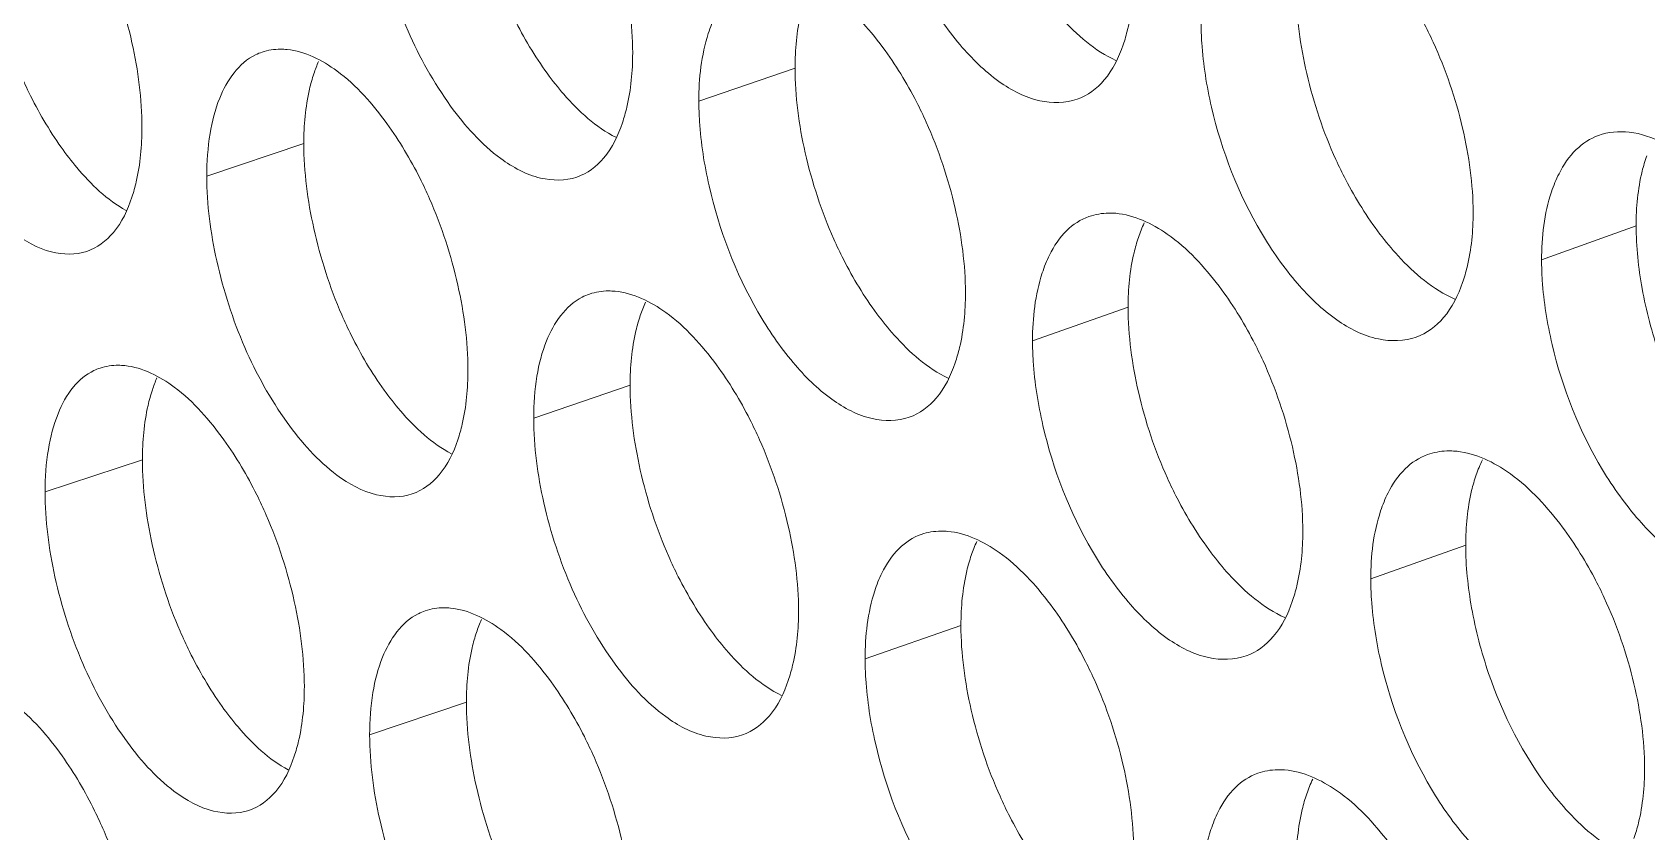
# Model space of a CAD drawing. Header units: millimetres. Extents: x 1177 to 4147, y 93 to 2194.
# Drawn here: x 2511.32 to 2525.84, y 995.79 to 1002.99 of the extents above; entities that cross this region are included whole.
import ezdxf

# ---------------------------------------------------------------- set-up
doc = ezdxf.new("R2010")
doc.units = ezdxf.units.MM
doc.header["$LTSCALE"] = 0.1
doc.layers.get('0').update_dxf_attribs({"lineweight": 13})
doc.layers.add('标注', color=251, linetype='Continuous', lineweight=9)

# ---------------------------------------------------------------- blocks, each defined once
blk = doc.blocks.new('02')
at = {"layer": '标注'}
for p, q in [((4366.53, 1023.651), (4365.294, 1023.226)), ((4360.218, 1022.679), (4358.971, 1022.262)), ((4377.338, 1021.623), (4376.123, 1021.183)), ((4370.81, 1020.575), (4369.582, 1020.144)), ((4364.411, 1019.572), (4363.172, 1019.15)), ((4358.144, 1018.614), (4356.893, 1018.201)), ((4358.144, 1018.614), (4356.893, 1018.201)), ((4375.148, 1017.518), (4373.928, 1017.082)), ((4368.662, 1016.486), (4367.431, 1016.057)), ((4362.307, 1015.498), (4361.064, 1015.079)), ((4362.307, 1015.498), (4361.064, 1015.079))]:
    blk.add_line(p, q, dxfattribs=at)
for centre, radius, start, end in [((4359.904, 1023.193), 0.699, 108.5345, 115.9025), ((4364.121, 1020.066), 0.718, 108.8885, 116.9547), ((4357.817, 1019.139), 0.689, 108.3587, 115.3644), ((4357.817, 1019.139), 0.689, 108.3587, 115.3644), ((4362.005, 1016.002), 0.708, 108.7111, 116.4326), ((4362.005, 1016.002), 0.708, 108.7111, 116.4326)]:
    blk.add_arc(centre, radius, start, end, dxfattribs=at)
for points, knots in [([(4361.064, 1026.329), (4361.064, 1025.963), (4361.166, 1025.207), (4361.515, 1024.13), (4362.038, 1023.191), (4362.498, 1022.671), (4362.749, 1022.487)], [0, 0, 0, 0, 0.254669, 0.526003, 0.783257, 1, 1, 1, 1]), ([(4364.444, 1023.845), (4364.444, 1024.211), (4364.34, 1024.966), (4364.104, 1025.688), (4363.947, 1026.044)], [0, 0, 0, 0, 0.484088, 1, 1, 1, 1]), ([(4367.563, 1026.219), (4367.692, 1025.655), (4368, 1024.849), (4368.609, 1023.963), (4368.965, 1023.611), (4369.151, 1023.478)], [0, 0, 0, 0, 0.539288, 0.786761, 1, 1, 1, 1]), ([(4358.138, 1022.887), (4358.138, 1023.253), (4358.037, 1024.008), (4357.806, 1024.732), (4357.651, 1025.09)], [0, 0, 0, 0, 0.484204, 1, 1, 1, 1]), ([(4367.658, 1023.917), (4367.471, 1024.168), (4367.104, 1024.582), (4366.583, 1024.838), (4366.348, 1024.86)], [0, 0, 0, 0, 0.570063, 1, 1, 1, 1]), ([(4370.746, 1023.949), (4370.769, 1024.014), (4370.852, 1024.307), (4370.88, 1024.613), (4370.88, 1024.848)], [0, 0, 0, 0, 0.227639, 1, 1, 1, 1]), ([(4374.73, 1023.985), (4374.689, 1024.073), (4374.525, 1024.406), (4374.327, 1024.723), (4374.16, 1024.942)], [0, 0, 0, 0, 0.259052, 1, 1, 1, 1]), ([(4372.971, 1024.669), (4372.971, 1024.304), (4373.077, 1023.548), (4373.319, 1022.828), (4373.48, 1022.474)], [0, 0, 0, 0, 0.484071, 1, 1, 1, 1]), ([(4362.799, 1024.547), (4362.838, 1024.459), (4362.995, 1024.124), (4363.185, 1023.804), (4363.346, 1023.583)], [0, 0, 0, 0, 0.259611, 1, 1, 1, 1]), ([(4366.661, 1024.55), (4366.639, 1024.485), (4366.557, 1024.192), (4366.53, 1023.886), (4366.53, 1023.651)], [0, 0, 0, 0, 0.22728, 1, 1, 1, 1]), ([(4369.722, 1024.578), (4369.793, 1024.483), (4370.056, 1024.159), (4370.382, 1023.872), (4370.654, 1023.747)], [0, 0, 0, 0, 0.283758, 1, 1, 1, 1]), ([(4365.507, 1024.325), (4365.471, 1024.251), (4365.335, 1023.9), (4365.294, 1023.519), (4365.294, 1023.226)], [0, 0, 0, 0, 0.219714, 1, 1, 1, 1]), ([(4371.748, 1024.235), (4371.748, 1024.148), (4371.761, 1023.782), (4371.819, 1023.419), (4371.882, 1023.147)], [0, 0, 0, 0, 0.237569, 1, 1, 1, 1]), ([(4375.243, 1021.792), (4375.243, 1022.157), (4375.137, 1022.912), (4374.892, 1023.631), (4374.73, 1023.985)], [0, 0, 0, 0, 0.483896, 1, 1, 1, 1]), ([(4359.598, 1023.822), (4359.381, 1023.716), (4359.133, 1023.346), (4358.996, 1022.787), (4358.971, 1022.444), (4358.971, 1022.262)], [0, 0, 0, 0, 0.415426, 0.686428, 1, 1, 1, 1]), ([(4360.004, 1023.889), (4359.976, 1023.892), (4359.867, 1023.897), (4359.758, 1023.881), (4359.681, 1023.856)], [0, 0, 0, 0, 0.258783, 1, 1, 1, 1]), ([(4361.287, 1022.936), (4361.104, 1023.188), (4360.746, 1023.603), (4360.235, 1023.865), (4360.004, 1023.889)], [0, 0, 0, 0, 0.572175, 1, 1, 1, 1]), ([(4364.312, 1022.947), (4364.334, 1023.012), (4364.416, 1023.305), (4364.444, 1023.611), (4364.444, 1023.845)], [0, 0, 0, 0, 0.227216, 1, 1, 1, 1]), ([(4368.216, 1022.955), (4368.177, 1023.043), (4368.016, 1023.377), (4367.822, 1023.696), (4367.658, 1023.917)], [0, 0, 0, 0, 0.259321, 1, 1, 1, 1]), ([(4370.154, 1023.249), (4370.289, 1023.297), (4370.553, 1023.497), (4370.691, 1023.787), (4370.746, 1023.949)], [0, 0, 0, 0, 0.455161, 1, 1, 1, 1]), ([(4356.565, 1023.6), (4356.603, 1023.512), (4356.757, 1023.176), (4356.943, 1022.855), (4357.101, 1022.632)], [0, 0, 0, 0, 0.259878, 1, 1, 1, 1]), ([(4360.347, 1023.577), (4360.325, 1023.512), (4360.245, 1023.219), (4360.218, 1022.913), (4360.218, 1022.679)], [0, 0, 0, 0, 0.22686, 1, 1, 1, 1]), ([(4363.346, 1023.583), (4363.413, 1023.49), (4363.663, 1023.174), (4363.971, 1022.891), (4364.229, 1022.76)], [0, 0, 0, 0, 0.283164, 1, 1, 1, 1]), ([(4366.53, 1023.651), (4366.53, 1023.286), (4366.633, 1022.53), (4366.87, 1021.808), (4367.028, 1021.452)], [0, 0, 0, 0, 0.484186, 1, 1, 1, 1]), ([(4369.151, 1023.478), (4369.309, 1023.365), (4369.629, 1023.195), (4370.004, 1023.196), (4370.154, 1023.249)], [0, 0, 0, 0, 0.548694, 1, 1, 1, 1]), ([(4365.294, 1023.226), (4365.294, 1023.139), (4365.307, 1022.773), (4365.364, 1022.409), (4365.426, 1022.137)], [0, 0, 0, 0, 0.237501, 1, 1, 1, 1]), ([(4371.882, 1023.147), (4372.013, 1022.583), (4372.325, 1021.779), (4372.943, 1020.896), (4373.303, 1020.545), (4373.491, 1020.414)], [0, 0, 0, 0, 0.538492, 0.786102, 1, 1, 1, 1]), ([(4361.834, 1021.971), (4361.795, 1022.059), (4361.638, 1022.394), (4361.447, 1022.714), (4361.287, 1022.936)], [0, 0, 0, 0, 0.259589, 1, 1, 1, 1]), ([(4363.726, 1022.249), (4363.86, 1022.295), (4364.123, 1022.495), (4364.258, 1022.785), (4364.312, 1022.947)], [0, 0, 0, 0, 0.452702, 1, 1, 1, 1]), ([(4368.72, 1020.759), (4368.72, 1021.124), (4368.616, 1021.879), (4368.376, 1022.6), (4368.216, 1022.955)], [0, 0, 0, 0, 0.484011, 1, 1, 1, 1]), ([(4358.009, 1021.99), (4358.031, 1022.055), (4358.111, 1022.347), (4358.138, 1022.653), (4358.138, 1022.887)], [0, 0, 0, 0, 0.226796, 1, 1, 1, 1]), ([(4376.855, 1022.784), (4376.749, 1022.746), (4376.54, 1022.609), (4376.404, 1022.405), (4376.347, 1022.292)], [0, 0, 0, 0, 0.470447, 1, 1, 1, 1]), ([(4378.566, 1021.902), (4378.435, 1022.071), (4378.17, 1022.368), (4377.724, 1022.696), (4377.275, 1022.854), (4376.979, 1022.829), (4376.855, 1022.784)], [0, 0, 0, 0, 0.313876, 0.582158, 0.805693, 1, 1, 1, 1]), ([(4357.101, 1022.632), (4357.164, 1022.543), (4357.401, 1022.234), (4357.691, 1021.955), (4357.935, 1021.82)], [0, 0, 0, 0, 0.282461, 1, 1, 1, 1]), ([(4360.218, 1022.679), (4360.218, 1022.313), (4360.319, 1021.557), (4360.551, 1020.834), (4360.707, 1020.476)], [0, 0, 0, 0, 0.484301, 1, 1, 1, 1]), ([(4377.474, 1022.524), (4377.451, 1022.458), (4377.366, 1022.165), (4377.338, 1021.858), (4377.338, 1021.623)], [0, 0, 0, 0, 0.227989, 1, 1, 1, 1]), ([(4362.749, 1022.487), (4362.902, 1022.375), (4363.212, 1022.203), (4363.579, 1022.199), (4363.726, 1022.249)], [0, 0, 0, 0, 0.550215, 1, 1, 1, 1]), ([(4373.48, 1022.474), (4373.52, 1022.386), (4373.683, 1022.053), (4373.88, 1021.735), (4374.046, 1021.516)], [0, 0, 0, 0, 0.259163, 1, 1, 1, 1]), ([(4358.971, 1022.262), (4358.971, 1021.896), (4359.072, 1021.14), (4359.418, 1020.063), (4359.938, 1019.123), (4360.395, 1018.602), (4360.644, 1018.417)], [0, 0, 0, 0, 0.254863, 0.526363, 0.783591, 1, 1, 1, 1]), ([(4365.426, 1022.137), (4365.554, 1021.573), (4365.859, 1020.767), (4366.464, 1019.879), (4366.817, 1019.526), (4367.003, 1019.393)], [0, 0, 0, 0, 0.539686, 0.787091, 1, 1, 1, 1]), ([(4376.347, 1022.292), (4376.309, 1022.217), (4376.166, 1021.865), (4376.123, 1021.479), (4376.123, 1021.183)], [0, 0, 0, 0, 0.220518, 1, 1, 1, 1]), ([(4357.429, 1021.294), (4357.562, 1021.338), (4357.824, 1021.538), (4357.956, 1021.828), (4358.009, 1021.99)], [0, 0, 0, 0, 0.450132, 1, 1, 1, 1]), ([(4362.327, 1019.771), (4362.327, 1020.136), (4362.225, 1020.892), (4361.99, 1021.614), (4361.834, 1021.971)], [0, 0, 0, 0, 0.484127, 1, 1, 1, 1]), ([(4370.307, 1021.742), (4370.2, 1021.704), (4369.991, 1021.568), (4369.857, 1021.361), (4369.8, 1021.247)], [0, 0, 0, 0, 0.468263, 1, 1, 1, 1]), ([(4370.651, 1021.783), (4370.621, 1021.785), (4370.505, 1021.79), (4370.388, 1021.77), (4370.307, 1021.742)], [0, 0, 0, 0, 0.258637, 1, 1, 1, 1]), ([(4371.978, 1020.845), (4371.789, 1021.096), (4371.414, 1021.51), (4370.888, 1021.762), (4370.651, 1021.783)], [0, 0, 0, 0, 0.568686, 1, 1, 1, 1]), ([(4375.108, 1020.892), (4375.131, 1020.958), (4375.215, 1021.25), (4375.243, 1021.557), (4375.243, 1021.792)], [0, 0, 0, 0, 0.227924, 1, 1, 1, 1]), ([(4356.479, 1021.541), (4356.627, 1021.429), (4356.927, 1021.255), (4357.286, 1021.247), (4357.429, 1021.294)], [0, 0, 0, 0, 0.551821, 1, 1, 1, 1]), ([(4374.046, 1021.516), (4374.119, 1021.42), (4374.391, 1021.091), (4374.729, 1020.803), (4375.01, 1020.681)], [0, 0, 0, 0, 0.284096, 1, 1, 1, 1]), ([(4377.338, 1021.623), (4377.338, 1021.353), (4377.398, 1020.791), (4377.685, 1019.702), (4378.082, 1018.923), (4378.426, 1018.475)], [0, 0, 0, 0, 0.240288, 0.498123, 1, 1, 1, 1]), ([(4367.028, 1021.452), (4367.067, 1021.365), (4367.227, 1021.03), (4367.419, 1020.712), (4367.582, 1020.491)], [0, 0, 0, 0, 0.259432, 1, 1, 1, 1]), ([(4370.943, 1021.474), (4370.921, 1021.409), (4370.838, 1021.116), (4370.81, 1020.81), (4370.81, 1020.575)], [0, 0, 0, 0, 0.227562, 1, 1, 1, 1]), ([(4369.8, 1021.247), (4369.763, 1021.172), (4369.624, 1020.821), (4369.582, 1020.437), (4369.582, 1020.144)], [0, 0, 0, 0, 0.220019, 1, 1, 1, 1]), ([(4376.123, 1021.183), (4376.123, 1021.096), (4376.136, 1020.731), (4376.195, 1020.367), (4376.259, 1020.096)], [0, 0, 0, 0, 0.237616, 1, 1, 1, 1]), ([(4374.512, 1020.191), (4374.648, 1020.24), (4374.912, 1020.441), (4375.052, 1020.731), (4375.108, 1020.892)], [0, 0, 0, 0, 0.456741, 1, 1, 1, 1]), ([(4363.795, 1020.706), (4363.579, 1020.596), (4363.334, 1020.227), (4363.197, 1019.67), (4363.172, 1019.33), (4363.172, 1019.15)], [0, 0, 0, 0, 0.417976, 0.688317, 1, 1, 1, 1]), ([(4364.219, 1020.781), (4364.19, 1020.784), (4364.079, 1020.789), (4363.966, 1020.772), (4363.888, 1020.745)], [0, 0, 0, 0, 0.25872, 1, 1, 1, 1]), ([(4365.52, 1019.835), (4365.334, 1020.086), (4364.97, 1020.501), (4364.453, 1020.759), (4364.219, 1020.781)], [0, 0, 0, 0, 0.570761, 1, 1, 1, 1]), ([(4368.587, 1019.86), (4368.61, 1019.925), (4368.692, 1020.218), (4368.72, 1020.524), (4368.72, 1020.759)], [0, 0, 0, 0, 0.227498, 1, 1, 1, 1]), ([(4372.544, 1019.887), (4372.504, 1019.974), (4372.341, 1020.308), (4372.144, 1020.626), (4371.978, 1020.845)], [0, 0, 0, 0, 0.259142, 1, 1, 1, 1]), ([(4360.707, 1020.476), (4360.745, 1020.388), (4360.901, 1020.053), (4361.09, 1019.733), (4361.249, 1019.511)], [0, 0, 0, 0, 0.2597, 1, 1, 1, 1]), ([(4364.542, 1020.471), (4364.52, 1020.406), (4364.438, 1020.113), (4364.411, 1019.807), (4364.411, 1019.572)], [0, 0, 0, 0, 0.22714, 1, 1, 1, 1]), ([(4367.582, 1020.491), (4367.652, 1020.397), (4367.911, 1020.076), (4368.231, 1019.79), (4368.498, 1019.663)], [0, 0, 0, 0, 0.283571, 1, 1, 1, 1]), ([(4370.81, 1020.575), (4370.81, 1020.209), (4370.914, 1019.454), (4371.155, 1018.733), (4371.315, 1018.378)], [0, 0, 0, 0, 0.484109, 1, 1, 1, 1]), ([(4373.491, 1020.414), (4373.652, 1020.301), (4373.979, 1020.131), (4374.36, 1020.137), (4374.512, 1020.191)], [0, 0, 0, 0, 0.547725, 1, 1, 1, 1]), ([(4369.582, 1020.144), (4369.582, 1020.057), (4369.595, 1019.691), (4369.653, 1019.327), (4369.716, 1019.055)], [0, 0, 0, 0, 0.237546, 1, 1, 1, 1]), ([(4376.259, 1020.096), (4376.391, 1019.532), (4376.708, 1018.728), (4377.334, 1017.849), (4377.698, 1017.501), (4377.889, 1017.37)], [0, 0, 0, 0, 0.537696, 0.785444, 1, 1, 1, 1]), ([(4357.918, 1019.825), (4357.89, 1019.828), (4357.784, 1019.834), (4357.675, 1019.818), (4357.6, 1019.793)], [0, 0, 0, 0, 0.258817, 1, 1, 1, 1]), ([(4357.918, 1019.825), (4357.89, 1019.828), (4357.784, 1019.834), (4357.675, 1019.818), (4357.6, 1019.793)], [0, 0, 0, 0, 0.258817, 1, 1, 1, 1]), ([(4359.192, 1018.869), (4359.011, 1019.121), (4358.656, 1019.537), (4358.148, 1019.801), (4357.918, 1019.825)], [0, 0, 0, 0, 0.572892, 1, 1, 1, 1]), ([(4359.192, 1018.869), (4359.011, 1019.121), (4358.656, 1019.537), (4358.148, 1019.801), (4357.918, 1019.825)], [0, 0, 0, 0, 0.572892, 1, 1, 1, 1]), ([(4366.074, 1018.872), (4366.035, 1018.96), (4365.876, 1019.295), (4365.683, 1019.614), (4365.52, 1019.835)], [0, 0, 0, 0, 0.25941, 1, 1, 1, 1]), ([(4367.997, 1019.161), (4368.131, 1019.208), (4368.395, 1019.408), (4368.532, 1019.698), (4368.587, 1019.86)], [0, 0, 0, 0, 0.454353, 1, 1, 1, 1]), ([(4373.055, 1017.692), (4373.055, 1018.058), (4372.949, 1018.812), (4372.706, 1019.532), (4372.544, 1019.887)], [0, 0, 0, 0, 0.483934, 1, 1, 1, 1]), ([(4357.522, 1019.762), (4357.42, 1019.713), (4357.225, 1019.549), (4357.034, 1019.188), (4356.916, 1018.726), (4356.893, 1018.384), (4356.893, 1018.201)], [0, 0, 0, 0, 0.192296, 0.418401, 0.687759, 1, 1, 1, 1]), ([(4357.522, 1019.762), (4357.42, 1019.713), (4357.225, 1019.549), (4357.034, 1019.188), (4356.916, 1018.726), (4356.893, 1018.384), (4356.893, 1018.201)], [0, 0, 0, 0, 0.192296, 0.418401, 0.687759, 1, 1, 1, 1]), ([(4362.197, 1018.873), (4362.219, 1018.938), (4362.3, 1019.231), (4362.327, 1019.536), (4362.327, 1019.771)], [0, 0, 0, 0, 0.227075, 1, 1, 1, 1]), ([(4358.272, 1019.512), (4358.25, 1019.447), (4358.17, 1019.154), (4358.144, 1018.849), (4358.144, 1018.614)], [0, 0, 0, 0, 0.226721, 1, 1, 1, 1]), ([(4358.272, 1019.512), (4358.25, 1019.447), (4358.17, 1019.154), (4358.144, 1018.849), (4358.144, 1018.614)], [0, 0, 0, 0, 0.226721, 1, 1, 1, 1]), ([(4361.249, 1019.511), (4361.316, 1019.42), (4361.561, 1019.106), (4361.863, 1018.824), (4362.117, 1018.692)], [0, 0, 0, 0, 0.282942, 1, 1, 1, 1]), ([(4364.411, 1019.572), (4364.411, 1019.206), (4364.514, 1018.451), (4364.749, 1017.728), (4364.907, 1017.372)], [0, 0, 0, 0, 0.484224, 1, 1, 1, 1]), ([(4367.003, 1019.393), (4367.159, 1019.28), (4367.475, 1019.109), (4367.848, 1019.109), (4367.997, 1019.161)], [0, 0, 0, 0, 0.549192, 1, 1, 1, 1]), ([(4363.172, 1019.15), (4363.172, 1018.784), (4363.275, 1018.028), (4363.626, 1016.952), (4364.153, 1016.014), (4364.616, 1015.496), (4364.869, 1015.312)], [0, 0, 0, 0, 0.254475, 0.525644, 0.782923, 1, 1, 1, 1]), ([(4369.716, 1019.055), (4369.845, 1018.491), (4370.155, 1017.686), (4370.769, 1016.802), (4371.126, 1016.451), (4371.314, 1016.318)], [0, 0, 0, 0, 0.53889, 0.786432, 1, 1, 1, 1]), ([(4359.735, 1017.903), (4359.697, 1017.991), (4359.541, 1018.326), (4359.352, 1018.647), (4359.192, 1018.869)], [0, 0, 0, 0, 0.259679, 1, 1, 1, 1]), ([(4359.735, 1017.903), (4359.697, 1017.991), (4359.541, 1018.326), (4359.352, 1018.647), (4359.192, 1018.869)], [0, 0, 0, 0, 0.259679, 1, 1, 1, 1]), ([(4361.612, 1018.176), (4361.746, 1018.221), (4362.008, 1018.421), (4362.143, 1018.711), (4362.197, 1018.873)], [0, 0, 0, 0, 0.451858, 1, 1, 1, 1]), ([(4366.575, 1016.674), (4366.575, 1017.04), (4366.471, 1017.795), (4366.233, 1018.516), (4366.074, 1018.872)], [0, 0, 0, 0, 0.484049, 1, 1, 1, 1]), ([(4358.144, 1018.614), (4358.144, 1018.248), (4358.244, 1017.493), (4358.474, 1016.769), (4358.629, 1016.411)], [0, 0, 0, 0, 0.484339, 1, 1, 1, 1]), ([(4358.144, 1018.614), (4358.144, 1018.248), (4358.244, 1017.493), (4358.474, 1016.769), (4358.629, 1016.411)], [0, 0, 0, 0, 0.484339, 1, 1, 1, 1]), ([(4374.658, 1018.682), (4374.552, 1018.643), (4374.343, 1018.507), (4374.208, 1018.302), (4374.15, 1018.188)], [0, 0, 0, 0, 0.469738, 1, 1, 1, 1]), ([(4374.992, 1018.727), (4374.963, 1018.729), (4374.85, 1018.73), (4374.737, 1018.71), (4374.658, 1018.682)], [0, 0, 0, 0, 0.257824, 1, 1, 1, 1]), ([(4376.356, 1017.795), (4376.161, 1018.048), (4375.776, 1018.466), (4375.235, 1018.712), (4374.992, 1018.727)], [0, 0, 0, 0, 0.568444, 1, 1, 1, 1]), ([(4360.644, 1018.417), (4360.796, 1018.304), (4361.102, 1018.132), (4361.467, 1018.127), (4361.612, 1018.176)], [0, 0, 0, 0, 0.550741, 1, 1, 1, 1]), ([(4371.315, 1018.378), (4371.355, 1018.291), (4371.516, 1017.957), (4371.712, 1017.639), (4371.877, 1017.42)], [0, 0, 0, 0, 0.259253, 1, 1, 1, 1]), ([(4375.283, 1018.419), (4375.26, 1018.353), (4375.176, 1018.06), (4375.148, 1017.753), (4375.148, 1017.518)], [0, 0, 0, 0, 0.227846, 1, 1, 1, 1]), ([(4356.893, 1018.201), (4356.893, 1017.835), (4356.993, 1017.079), (4357.336, 1016.001), (4357.852, 1015.059), (4358.306, 1014.537), (4358.554, 1014.351)], [0, 0, 0, 0, 0.255058, 0.526721, 0.783925, 1, 1, 1, 1]), ([(4356.893, 1018.201), (4356.893, 1017.835), (4356.993, 1017.079), (4357.336, 1016.001), (4357.852, 1015.059), (4358.306, 1014.537), (4358.554, 1014.351)], [0, 0, 0, 0, 0.255058, 0.526721, 0.783925, 1, 1, 1, 1]), ([(4374.15, 1018.188), (4374.113, 1018.114), (4373.971, 1017.762), (4373.928, 1017.376), (4373.928, 1017.082)], [0, 0, 0, 0, 0.220347, 1, 1, 1, 1]), ([(4360.225, 1015.701), (4360.225, 1016.067), (4360.123, 1016.822), (4359.891, 1017.546), (4359.735, 1017.903)], [0, 0, 0, 0, 0.484165, 1, 1, 1, 1]), ([(4360.225, 1015.701), (4360.225, 1016.067), (4360.123, 1016.822), (4359.891, 1017.546), (4359.735, 1017.903)], [0, 0, 0, 0, 0.484165, 1, 1, 1, 1]), ([(4376.929, 1016.839), (4376.889, 1016.926), (4376.724, 1017.259), (4376.524, 1017.576), (4376.356, 1017.795)], [0, 0, 0, 0, 0.258962, 1, 1, 1, 1]), ([(4368.153, 1017.655), (4368.046, 1017.618), (4367.837, 1017.48), (4367.703, 1017.273), (4367.646, 1017.158)], [0, 0, 0, 0, 0.467496, 1, 1, 1, 1]), ([(4368.492, 1017.694), (4368.463, 1017.696), (4368.349, 1017.701), (4368.233, 1017.683), (4368.153, 1017.655)], [0, 0, 0, 0, 0.258663, 1, 1, 1, 1]), ([(4369.811, 1016.754), (4369.623, 1017.004), (4369.252, 1017.419), (4368.729, 1017.673), (4368.492, 1017.694)], [0, 0, 0, 0, 0.569371, 1, 1, 1, 1]), ([(4372.92, 1016.793), (4372.943, 1016.858), (4373.026, 1017.151), (4373.055, 1017.458), (4373.055, 1017.692)], [0, 0, 0, 0, 0.227782, 1, 1, 1, 1]), ([(4364.907, 1017.372), (4364.945, 1017.284), (4365.103, 1016.95), (4365.295, 1016.631), (4365.457, 1016.41)], [0, 0, 0, 0, 0.259522, 1, 1, 1, 1]), ([(4368.795, 1017.385), (4368.772, 1017.32), (4368.69, 1017.027), (4368.662, 1016.72), (4368.662, 1016.486)], [0, 0, 0, 0, 0.227421, 1, 1, 1, 1]), ([(4371.877, 1017.42), (4371.949, 1017.324), (4372.216, 1016.998), (4372.548, 1016.71), (4372.825, 1016.586)], [0, 0, 0, 0, 0.283932, 1, 1, 1, 1]), ([(4375.148, 1017.518), (4375.148, 1017.248), (4375.207, 1016.687), (4375.492, 1015.597), (4375.886, 1014.817), (4376.229, 1014.368)], [0, 0, 0, 0, 0.240361, 0.498273, 1, 1, 1, 1]), ([(4367.646, 1017.158), (4367.61, 1017.084), (4367.472, 1016.733), (4367.431, 1016.35), (4367.431, 1016.057)], [0, 0, 0, 0, 0.219864, 1, 1, 1, 1]), ([(4373.928, 1017.082), (4373.928, 1016.995), (4373.941, 1016.629), (4374, 1016.265), (4374.063, 1015.994)], [0, 0, 0, 0, 0.237593, 1, 1, 1, 1]), ([(4362.104, 1016.707), (4362.076, 1016.71), (4361.966, 1016.716), (4361.855, 1016.699), (4361.778, 1016.673)], [0, 0, 0, 0, 0.258751, 1, 1, 1, 1]), ([(4362.104, 1016.707), (4362.076, 1016.71), (4361.966, 1016.716), (4361.855, 1016.699), (4361.778, 1016.673)], [0, 0, 0, 0, 0.258751, 1, 1, 1, 1]), ([(4363.396, 1015.758), (4363.212, 1016.01), (4362.851, 1016.424), (4362.336, 1016.685), (4362.104, 1016.707)], [0, 0, 0, 0, 0.571465, 1, 1, 1, 1]), ([(4363.396, 1015.758), (4363.212, 1016.01), (4362.851, 1016.424), (4362.336, 1016.685), (4362.104, 1016.707)], [0, 0, 0, 0, 0.571465, 1, 1, 1, 1]), ([(4370.373, 1015.793), (4370.333, 1015.881), (4370.172, 1016.215), (4369.976, 1016.533), (4369.811, 1016.754)], [0, 0, 0, 0, 0.259231, 1, 1, 1, 1]), ([(4372.326, 1016.093), (4372.461, 1016.141), (4372.725, 1016.341), (4372.864, 1016.632), (4372.92, 1016.793)], [0, 0, 0, 0, 0.455957, 1, 1, 1, 1]), ([(4377.446, 1014.647), (4377.446, 1015.012), (4377.339, 1015.766), (4377.093, 1016.485), (4376.929, 1016.839)], [0, 0, 0, 0, 0.483858, 1, 1, 1, 1]), ([(4361.689, 1016.636), (4361.473, 1016.529), (4361.227, 1016.159), (4361.089, 1015.601), (4361.064, 1015.26), (4361.064, 1015.079)], [0, 0, 0, 0, 0.41671, 0.687379, 1, 1, 1, 1]), ([(4361.689, 1016.636), (4361.473, 1016.529), (4361.227, 1016.159), (4361.089, 1015.601), (4361.064, 1015.26), (4361.064, 1015.079)], [0, 0, 0, 0, 0.41671, 0.687379, 1, 1, 1, 1]), ([(4366.443, 1015.776), (4366.465, 1015.841), (4366.547, 1016.134), (4366.575, 1016.44), (4366.575, 1016.674)], [0, 0, 0, 0, 0.227356, 1, 1, 1, 1]), ([(4358.629, 1016.411), (4358.667, 1016.323), (4358.821, 1015.987), (4359.009, 1015.667), (4359.168, 1015.444)], [0, 0, 0, 0, 0.259789, 1, 1, 1, 1]), ([(4358.629, 1016.411), (4358.667, 1016.323), (4358.821, 1015.987), (4359.009, 1015.667), (4359.168, 1015.444)], [0, 0, 0, 0, 0.259789, 1, 1, 1, 1]), ([(4362.437, 1016.396), (4362.415, 1016.331), (4362.334, 1016.038), (4362.307, 1015.733), (4362.307, 1015.498)], [0, 0, 0, 0, 0.227, 1, 1, 1, 1]), ([(4362.437, 1016.396), (4362.415, 1016.331), (4362.334, 1016.038), (4362.307, 1015.733), (4362.307, 1015.498)], [0, 0, 0, 0, 0.227, 1, 1, 1, 1]), ([(4365.457, 1016.41), (4365.525, 1016.316), (4365.779, 1015.997), (4366.093, 1015.713), (4366.356, 1015.584)], [0, 0, 0, 0, 0.283373, 1, 1, 1, 1]), ([(4368.662, 1016.486), (4368.662, 1016.12), (4368.766, 1015.365), (4369.005, 1014.643), (4369.165, 1014.288)], [0, 0, 0, 0, 0.484147, 1, 1, 1, 1]), ([(4371.314, 1016.318), (4371.473, 1016.206), (4371.797, 1016.036), (4372.175, 1016.039), (4372.326, 1016.093)], [0, 0, 0, 0, 0.548205, 1, 1, 1, 1]), ([(4367.431, 1016.057), (4367.431, 1015.97), (4367.444, 1015.604), (4367.501, 1015.241), (4367.563, 1014.969)], [0, 0, 0, 0, 0.237523, 1, 1, 1, 1]), ([(4374.063, 1015.994), (4374.195, 1015.43), (4374.509, 1014.626), (4375.131, 1013.745), (4375.493, 1013.396), (4375.683, 1013.264)], [0, 0, 0, 0, 0.538094, 0.785773, 1, 1, 1, 1]), ([(4357.112, 1014.807), (4356.932, 1015.06), (4356.581, 1015.475), (4356.076, 1015.741), (4355.847, 1015.766)], [0, 0, 0, 0, 0.573616, 1, 1, 1, 1]), ([(4360.096, 1014.804), (4360.118, 1014.869), (4360.198, 1015.162), (4360.225, 1015.467), (4360.225, 1015.701)], [0, 0, 0, 0, 0.226935, 1, 1, 1, 1]), ([(4360.096, 1014.804), (4360.118, 1014.869), (4360.198, 1015.162), (4360.225, 1015.467), (4360.225, 1015.701)], [0, 0, 0, 0, 0.226935, 1, 1, 1, 1]), ([(4363.947, 1014.794), (4363.908, 1014.882), (4363.749, 1015.217), (4363.558, 1015.537), (4363.396, 1015.758)], [0, 0, 0, 0, 0.2595, 1, 1, 1, 1]), ([(4363.947, 1014.794), (4363.908, 1014.882), (4363.749, 1015.217), (4363.558, 1015.537), (4363.396, 1015.758)], [0, 0, 0, 0, 0.2595, 1, 1, 1, 1]), ([(4365.854, 1015.077), (4365.988, 1015.124), (4366.251, 1015.324), (4366.388, 1015.614), (4366.443, 1015.776)], [0, 0, 0, 0, 0.453533, 1, 1, 1, 1]), ([(4370.88, 1013.598), (4370.88, 1013.963), (4370.775, 1014.718), (4370.534, 1015.439), (4370.373, 1015.793)], [0, 0, 0, 0, 0.483972, 1, 1, 1, 1]), ([(4362.307, 1015.498), (4362.307, 1015.132), (4362.409, 1014.377), (4362.643, 1013.654), (4362.799, 1013.297)], [0, 0, 0, 0, 0.484262, 1, 1, 1, 1]), ([(4362.307, 1015.498), (4362.307, 1015.132), (4362.409, 1014.377), (4362.643, 1013.654), (4362.799, 1013.297)], [0, 0, 0, 0, 0.484262, 1, 1, 1, 1]), ([(4359.168, 1015.444), (4359.233, 1015.354), (4359.473, 1015.042), (4359.769, 1014.762), (4360.019, 1014.628)], [0, 0, 0, 0, 0.282708, 1, 1, 1, 1]), ([(4359.168, 1015.444), (4359.233, 1015.354), (4359.473, 1015.042), (4359.769, 1014.762), (4360.019, 1014.628)], [0, 0, 0, 0, 0.282708, 1, 1, 1, 1]), ([(4364.869, 1015.312), (4365.023, 1015.2), (4365.337, 1015.028), (4365.706, 1015.026), (4365.854, 1015.077)], [0, 0, 0, 0, 0.549699, 1, 1, 1, 1]), ([(4361.064, 1015.079), (4361.064, 1014.713), (4361.166, 1013.957), (4361.515, 1012.88), (4362.038, 1011.941), (4362.498, 1011.421), (4362.749, 1011.237)], [0, 0, 0, 0, 0.254669, 0.526003, 0.783257, 1, 1, 1, 1]), ([(4361.064, 1015.079), (4361.064, 1014.713), (4361.166, 1013.957), (4361.515, 1012.88), (4362.038, 1011.941), (4362.498, 1011.421), (4362.749, 1011.237)], [0, 0, 0, 0, 0.254669, 0.526003, 0.783257, 1, 1, 1, 1]), ([(4367.563, 1014.969), (4367.692, 1014.405), (4368, 1013.599), (4368.609, 1012.713), (4368.965, 1012.361), (4369.151, 1012.228)], [0, 0, 0, 0, 0.539288, 0.786761, 1, 1, 1, 1]), ([(4357.651, 1013.84), (4357.613, 1013.928), (4357.458, 1014.263), (4357.271, 1014.584), (4357.112, 1014.807)], [0, 0, 0, 0, 0.259768, 1, 1, 1, 1]), ([(4359.513, 1014.107), (4359.646, 1014.152), (4359.909, 1014.352), (4360.042, 1014.642), (4360.096, 1014.804)], [0, 0, 0, 0, 0.451001, 1, 1, 1, 1]), ([(4359.513, 1014.107), (4359.646, 1014.152), (4359.909, 1014.352), (4360.042, 1014.642), (4360.096, 1014.804)], [0, 0, 0, 0, 0.451001, 1, 1, 1, 1]), ([(4364.444, 1012.595), (4364.444, 1012.961), (4364.34, 1013.716), (4364.104, 1014.438), (4363.947, 1014.794)], [0, 0, 0, 0, 0.484088, 1, 1, 1, 1]), ([(4364.444, 1012.595), (4364.444, 1012.961), (4364.34, 1013.716), (4364.104, 1014.438), (4363.947, 1014.794)], [0, 0, 0, 0, 0.484088, 1, 1, 1, 1]), ([(4372.82, 1014.627), (4372.79, 1014.629), (4372.674, 1014.633), (4372.557, 1014.613), (4372.475, 1014.584)], [0, 0, 0, 0, 0.258462, 1, 1, 1, 1]), ([(4377.31, 1013.747), (4377.333, 1013.812), (4377.418, 1014.105), (4377.446, 1014.412), (4377.446, 1014.647)], [0, 0, 0, 0, 0.228067, 1, 1, 1, 1]), ([(4372.475, 1014.584), (4372.369, 1014.546), (4372.16, 1014.41), (4372.025, 1014.204), (4371.968, 1014.09)], [0, 0, 0, 0, 0.469011, 1, 1, 1, 1]), ([(4374.16, 1013.692), (4373.969, 1013.944), (4373.59, 1014.358), (4373.059, 1014.608), (4372.82, 1014.627)], [0, 0, 0, 0, 0.568222, 1, 1, 1, 1]), ([(4358.554, 1014.351), (4358.704, 1014.239), (4359.007, 1014.066), (4359.369, 1014.059), (4359.513, 1014.107)], [0, 0, 0, 0, 0.551276, 1, 1, 1, 1]), ([(4358.554, 1014.351), (4358.704, 1014.239), (4359.007, 1014.066), (4359.369, 1014.059), (4359.513, 1014.107)], [0, 0, 0, 0, 0.551276, 1, 1, 1, 1]), ([(4369.165, 1014.288), (4369.204, 1014.2), (4369.364, 1013.866), (4369.558, 1013.548), (4369.722, 1013.328)], [0, 0, 0, 0, 0.259343, 1, 1, 1, 1]), ([(4373.106, 1014.319), (4373.083, 1014.254), (4372.999, 1013.961), (4372.971, 1013.654), (4372.971, 1013.419)], [0, 0, 0, 0, 0.227704, 1, 1, 1, 1]), ([(4376.229, 1014.368), (4376.303, 1014.271), (4376.579, 1013.94), (4376.924, 1013.651), (4377.209, 1013.531)], [0, 0, 0, 0, 0.284248, 1, 1, 1, 1]), ([(4371.968, 1014.09), (4371.931, 1014.016), (4371.791, 1013.664), (4371.748, 1013.279), (4371.748, 1012.985)], [0, 0, 0, 0, 0.22018, 1, 1, 1, 1]), ([(4358.138, 1011.637), (4358.138, 1012.003), (4358.037, 1012.758), (4357.806, 1013.482), (4357.651, 1013.84)], [0, 0, 0, 0, 0.484204, 1, 1, 1, 1])]:
    blk.add_open_spline(points, degree=3, knots=knots, dxfattribs=at)
for points in [[(4360.408, 1023.736), (4360.385, 1023.684), (4360.365, 1023.631), (4360.347, 1023.577)], [(4371.018, 1021.659), (4370.989, 1021.599), (4370.964, 1021.537), (4370.943, 1021.474)], [(4364.608, 1020.641), (4364.583, 1020.585), (4364.561, 1020.529), (4364.542, 1020.471)], [(4358.33, 1019.666), (4358.308, 1019.616), (4358.289, 1019.564), (4358.272, 1019.512)], [(4358.33, 1019.666), (4358.308, 1019.616), (4358.289, 1019.564), (4358.272, 1019.512)], [(4375.363, 1018.612), (4375.332, 1018.55), (4375.305, 1018.485), (4375.283, 1018.419)], [(4368.867, 1017.565), (4368.839, 1017.506), (4368.816, 1017.446), (4368.795, 1017.385)], [(4362.501, 1016.561), (4362.477, 1016.507), (4362.456, 1016.452), (4362.437, 1016.396)], [(4362.501, 1016.561), (4362.477, 1016.507), (4362.456, 1016.452), (4362.437, 1016.396)], [(4373.183, 1014.508), (4373.153, 1014.447), (4373.128, 1014.383), (4373.106, 1014.319)]]:
    blk.add_open_spline(points, degree=3, dxfattribs=at)

msp = doc.modelspace()

# ---------------------------------------------------------------- block references
at = {"xscale": 0.7, "yscale": 0.7, "zscale": 0.7}
msp.add_blockref('02', (-538.391, 286.112), dxfattribs=at)

doc.saveas('drawing.dxf')
